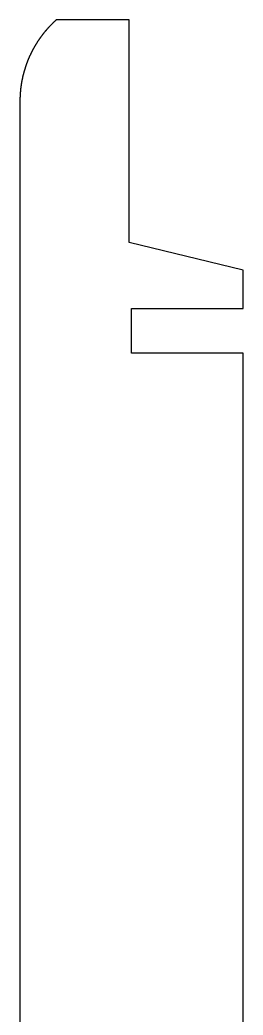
# Model space of a CAD drawing. Header units: inches. Extents: x -1514 to 1282, y -2074 to 286.
# Drawn here: x 340.89 to 342.89, y 32.51 to 41.44 of the extents above; entities that cross this region are included whole.
import ezdxf

# ---------------------------------------------------------------- set-up
doc = ezdxf.new("R2010")
doc.units = ezdxf.units.IN
doc.header["$LTSCALE"] = 0.1
doc.header["$MEASUREMENT"] = 0

msp = doc.modelspace()

# ---------------------------------------------------------------- linework, layer by layer
at = {"color": 7, "linetype": 'Continuous', "lineweight": 25}
msp.add_lwpolyline([(342.89199, 28.45202), (342.89199, 38.45202), (341.89199, 38.45202), (341.89199, 38.85202), (342.89199, 38.85202), (342.89199, 39.19484), (341.87199, 39.44348), (341.87199, 41.44348), (341.21749, 41.44348), (341.21511, 41.44134), (341.21275, 41.43919), (341.21038, 41.43703), (341.20803, 41.43487), (341.20568, 41.4327), (341.20334, 41.43051), (341.201, 41.42832), (341.19867, 41.42613), (341.19635, 41.42392), (341.19404, 41.42171), (341.19173, 41.41948), (341.18943, 41.41725), (341.18713, 41.41501), (341.18484, 41.41277), (341.18256, 41.41051), (341.18029, 41.40825), (341.17802, 41.40598), (341.17576, 41.4037), (341.17351, 41.40141), (341.17127, 41.39912), (341.16903, 41.39682), (341.1668, 41.39451), (341.16457, 41.39219), (341.16236, 41.38986), (341.16015, 41.38753), (341.15795, 41.38519), (341.15575, 41.38284), (341.15356, 41.38049), (341.15138, 41.37812), (341.14921, 41.37575), (341.14705, 41.37338), (341.14489, 41.37099), (341.14274, 41.3686), (341.1406, 41.3662), (341.13846, 41.36379), (341.13634, 41.36138), (341.13422, 41.35896), (341.13211, 41.35653), (341.13, 41.3541), (341.12791, 41.35166), (341.12582, 41.34921), (341.12374, 41.34675), (341.12167, 41.34429), (341.1196, 41.34182), (341.11755, 41.33934), (341.1155, 41.33686), (341.11346, 41.33437), (341.11143, 41.33188), (341.1094, 41.32937), (341.10738, 41.32686), (341.10538, 41.32435), (341.10338, 41.32183), (341.10138, 41.3193), (341.0994, 41.31676), (341.09742, 41.31422), (341.09546, 41.31167), (341.0935, 41.30912), (341.09155, 41.30656), (341.08961, 41.30399), (341.08767, 41.30142), (341.08575, 41.29884), (341.08383, 41.29625), (341.08192, 41.29366), (341.08002, 41.29107), (341.07813, 41.28846), (341.07625, 41.28585), (341.07437, 41.28324), (341.07251, 41.28062), (341.07065, 41.27799), (341.0688, 41.27536), (341.06697, 41.27272), (341.06514, 41.27008), (341.06331, 41.26743), (341.0615, 41.26477), (341.0597, 41.26211), (341.0579, 41.25945), (341.05612, 41.25677), (341.05434, 41.2541), (341.05257, 41.25141), (341.05081, 41.24873), (341.04906, 41.24603), (341.04732, 41.24333), (341.04559, 41.24063), (341.04387, 41.23792), (341.04216, 41.23521), (341.04045, 41.23249), (341.03876, 41.22976), (341.03707, 41.22703), (341.0354, 41.2243), (341.03373, 41.22156), (341.03207, 41.21882), (341.03042, 41.21607), (341.02879, 41.21331), (341.02716, 41.21055), (341.02554, 41.20779), (341.02393, 41.20502), (341.02233, 41.20225), (341.02074, 41.19947), (341.01916, 41.19669), (341.01758, 41.1939), (341.01602, 41.19111), (341.01447, 41.18831), (341.01293, 41.18551), (341.0114, 41.18271), (341.00987, 41.1799), (341.00836, 41.17708), (341.00685, 41.17426), (341.00536, 41.17143), (341.00387, 41.16859), (341.00239, 41.16575), (341.00092, 41.16291), (340.99946, 41.16006), (340.99801, 41.1572), (340.99657, 41.15434), (340.99513, 41.15147), (340.99371, 41.1486), (340.9923, 41.14572), (340.99089, 41.14284), (340.98949, 41.13995), (340.98811, 41.13706), (340.98673, 41.13416), (340.98536, 41.13126), (340.984, 41.12835), (340.98265, 41.12543), (340.98131, 41.12252), (340.97998, 41.11959), (340.97866, 41.11666), (340.97735, 41.11373), (340.97605, 41.11079), (340.97475, 41.10785), (340.97347, 41.10491), (340.97219, 41.10195), (340.97093, 41.099), (340.96967, 41.09604), (340.96843, 41.09307), (340.96719, 41.09011), (340.96596, 41.08713), (340.96475, 41.08416), (340.96354, 41.08117), (340.96234, 41.07819), (340.96115, 41.0752), (340.95997, 41.0722), (340.9588, 41.06921), (340.95764, 41.0662), (340.95649, 41.0632), (340.95535, 41.06019), (340.95422, 41.05718), (340.9531, 41.05416), (340.95199, 41.05114), (340.95089, 41.04811), (340.9498, 41.04509), (340.94872, 41.04205), (340.94764, 41.03902), (340.94658, 41.03598), (340.94553, 41.03294), (340.94449, 41.02989), (340.94345, 41.02684), (340.94243, 41.02379), (340.94142, 41.02074), (340.94041, 41.01768), (340.93942, 41.01462), (340.93844, 41.01155), (340.93746, 41.00848), (340.9365, 41.00541), (340.93555, 41.00234), (340.9346, 40.99926), (340.93367, 40.99618), (340.93275, 40.9931), (340.93183, 40.99001), (340.93093, 40.98693), (340.93004, 40.98384), (340.92915, 40.98074), (340.92828, 40.97765), (340.92742, 40.97455), (340.92657, 40.97145), (340.92572, 40.96835), (340.92489, 40.96524), (340.92407, 40.96213), (340.92326, 40.95902), (340.92246, 40.95591), (340.92167, 40.9528), (340.92089, 40.94968), (340.92012, 40.94656), (340.91935, 40.94344), (340.9186, 40.94032), (340.91787, 40.93719), (340.91714, 40.93407), (340.91642, 40.93094), (340.91571, 40.92781), (340.91501, 40.92468), (340.91432, 40.92154), (340.91365, 40.91841), (340.91298, 40.91527), (340.91232, 40.91213), (340.91168, 40.909), (340.91104, 40.90585), (340.91042, 40.90271), (340.9098, 40.89957), (340.9092, 40.89642), (340.90861, 40.89328), (340.90802, 40.89013), (340.90745, 40.88698), (340.90689, 40.88383), (340.90634, 40.88068), (340.9058, 40.87753), (340.90527, 40.87437), (340.90475, 40.87118), (340.90423, 40.86799), (340.90373, 40.8648), (340.90324, 40.86161), (340.90275, 40.85841), (340.90228, 40.85521), (340.90182, 40.85201), (340.90137, 40.84881), (340.90093, 40.8456), (340.9005, 40.8424), (340.90008, 40.83919), (340.89967, 40.83598), (340.89927, 40.83277), (340.89889, 40.82956), (340.89851, 40.82634), (340.89814, 40.82313), (340.89779, 40.81991), (340.89744, 40.81669), (340.89711, 40.81347), (340.89678, 40.81025), (340.89647, 40.80703), (340.89617, 40.80381), (340.89587, 40.80058), (340.89559, 40.79736), (340.89532, 40.79414), (340.89506, 40.79091), (340.89481, 40.78768), (340.89457, 40.78445), (340.89434, 40.78122), (340.89412, 40.778), (340.89391, 40.77477), (340.89372, 40.77154), (340.89353, 40.7683), (340.89335, 40.76507), (340.89319, 40.76184), (340.89303, 40.75861), (340.89289, 40.75538), (340.89276, 40.75214), (340.89263, 40.74891), (340.89252, 40.74568), (340.89242, 40.74244), (340.89233, 40.73921), (340.89225, 40.73598), (340.89218, 40.73275), (340.89212, 40.72951), (340.89207, 40.72628), (340.89204, 40.72305), (340.89201, 40.71981), (340.89199, 40.71658), (340.89199, 40.71335), (340.89199, 18.05202)], dxfattribs=at)

doc.saveas('drawing.dxf')
